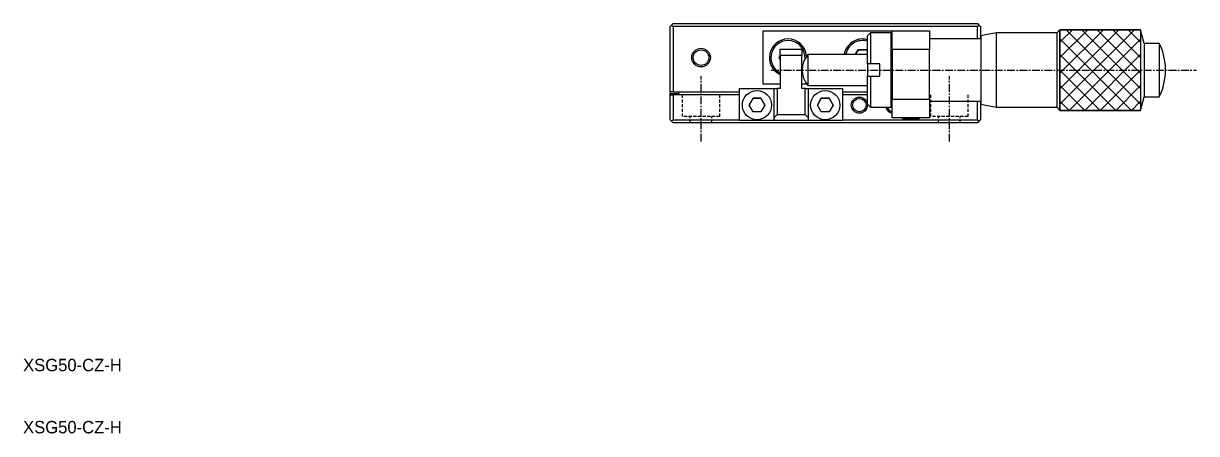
# Model space of a CAD drawing. Extents: x 10 to 334, y 10 to 238.
# Drawn here: x 10.1 to 199, y 10 to 76 of the extents above; entities that cross this region are included whole.
import ezdxf

# ---------------------------------------------------------------- set-up
doc = ezdxf.new("R2010")
doc.units = 0
doc.linetypes.add('CENTER', pattern=[2, 1.25, -0.25, 0.25, -0.25])
doc.linetypes.add('DASHED', pattern=[0.75, 0.5, -0.25])
doc.layers.get('0').update_dxf_attribs({"linetype": 'CONTINUOUS'})
doc.layers.add('CENTER', color=1, linetype='CENTER')
doc.styles.get("Standard").update_dxf_attribs({"font": 'FG教科書体NT-M'})

msp = doc.modelspace()

# ---------------------------------------------------------------- linework, layer by layer
at = {"color": 7, "linetype": 'CONTINUOUS'}
for p, q in [((114.194926, 75.5), (114.444926, 75.75)), ((114.444926, 75.75), (114.694926, 76)), ((114.444926, 75.75), (114.694926, 75.5)), ((114.694926, 76), (163.694926, 76)), ((163.694926, 76), (163.944926, 75.75)), ((163.694926, 75.5), (163.944926, 75.75)), ((163.944926, 75.75), (164.194926, 75.5)), ((114.194926, 65), (114.194926, 75.5)), ((163.694926, 75.5), (114.694926, 75.5)), ((114.694926, 75.5), (114.694926, 65)), ((129.194926, 66.2), (129.194926, 74.8)), ((129.194926, 74.8), (149.994926, 74.8)), ((146.494926, 74.5), (145.994926, 74)), ((145.994926, 69.5), (145.994926, 74)), ((146.494926, 74.5), (146.494926, 69.5)), ((149.794926, 74.5), (146.494926, 74.5)), ((149.794926, 62.5), (149.794926, 74.5)), ((149.994926, 74.3), (149.794926, 74.5)), ((149.994926, 71.8), (149.994926, 74.8)), ((149.994926, 74.8), (155.994926, 74.8)), ((155.994926, 74.8), (155.994926, 71.8)), ((163.694926, 73.5), (163.694926, 75.5)), ((164.194926, 75.5), (164.194926, 73.5)), ((166.744925, 74.499996), (164.244926, 73.999997)), ((164.244926, 73.999997), (164.244926, 63.000003)), ((166.744925, 74.499996), (166.744925, 62.500004)), ((176.49493, 74.499996), (166.744925, 74.499996)), ((176.994932, 74.999999), (176.49493, 74.499996)), ((176.49493, 74.499996), (176.49493, 62.500004)), ((176.994932, 74.999999), (189.994933, 74.999999)), ((176.994932, 62.000001), (176.994932, 74.999999)), ((190.584421, 72.8), (189.994933, 74.999999)), ((189.994933, 74.999999), (189.994933, 62.000001)), ((131.944926, 71.85), (135.444926, 71.85)), ((131.944926, 70.85), (131.944926, 71.85)), ((135.444926, 71.85), (135.444926, 70.85)), ((155.994926, 71.8), (149.994926, 71.8)), ((149.994926, 71.8), (149.994926, 63.8)), ((164.244926, 73.5), (155.994926, 73.5)), ((155.994926, 63.8), (155.994926, 71.8)), ((190.584421, 72.8), (190.584421, 64.2)), ((192.994932, 72.8), (190.584421, 72.8)), ((192.994932, 72.8), (192.994932, 64.2)), ((131.75155, 70.5), (131.944926, 70.834936)), ((131.944926, 70.834936), (131.75155, 70.5)), ((131.944926, 70.165064), (131.75155, 70.5)), ((131.944926, 70.85), (131.944926, 65.55)), ((135.444926, 70.85), (131.944926, 70.85)), ((135.444926, 65.55), (135.444926, 70.85)), ((136.372435, 70.999996), (136.372435, 66.000004)), ((145.994926, 70.999996), (136.372435, 70.999996)), ((144.040223, 70.999996), (144.473238, 71.75)), ((144.473238, 71.75), (144.040223, 70.999996)), ((144.473238, 71.75), (145.916614, 71.75)), ((145.916614, 71.75), (144.473238, 71.75)), ((145.916614, 71.75), (145.994926, 71.61436)), ((145.994926, 71.61436), (145.916614, 71.75)), ((145.994926, 69.539531), (145.994926, 67.5)), ((146.494926, 69.5), (145.994926, 69.5)), ((147.994926, 69.5), (146.494926, 69.5)), ((147.994926, 67.5), (147.994926, 69.5)), ((131.944926, 66.2), (129.194926, 66.2)), ((136.222321, 66.2), (135.444926, 66.2)), ((145.994926, 63), (145.994926, 67.5)), ((145.994926, 67.5), (146.494926, 67.5)), ((146.494926, 67.5), (146.494926, 62.5)), ((146.494926, 67.5), (147.994926, 67.5)), ((114.694926, 65), (114.194926, 65)), ((114.194926, 65), (114.194926, 64.75)), ((114.194926, 64.75), (115.594926, 64.75)), ((114.194926, 64.5), (114.194926, 64.75)), ((114.194926, 60.5), (114.194926, 64.5)), ((114.194926, 64.5), (114.694926, 64.5)), ((114.694926, 65), (125.394926, 65)), ((114.694926, 64.5), (114.694926, 60.5)), ((125.394926, 64.5), (114.694926, 64.5)), ((115.594926, 65), (115.594926, 64.75)), ((125.394926, 60.35), (125.394926, 65.55)), ((125.394926, 65.55), (130.944926, 65.55)), ((130.944926, 60.85), (130.944926, 65.55)), ((130.944926, 65.55), (131.444926, 65.55)), ((131.444926, 65.55), (131.444926, 61.35)), ((131.944926, 65.55), (131.444926, 65.55)), ((135.944926, 65.55), (135.444926, 65.55)), ((135.944926, 61.35), (135.944926, 65.55)), ((135.944926, 65.55), (136.444926, 65.55)), ((136.372435, 66.000004), (145.994926, 66.000004)), ((136.444926, 65.55), (136.444926, 60.85)), ((136.444926, 65.55), (141.994926, 65.55)), ((141.994926, 65.55), (141.994926, 60.35)), ((141.994926, 65), (145.994926, 65)), ((145.994926, 64.5), (141.994926, 64.5)), ((126.924755, 62.85), (127.559841, 63.95)), ((127.559841, 63.95), (126.924755, 62.85)), ((127.559841, 61.75), (126.924755, 62.85)), ((127.559841, 63.95), (128.830011, 63.95)), ((128.830011, 63.95), (127.559841, 63.95)), ((128.830011, 63.95), (129.465097, 62.85)), ((129.465097, 62.85), (128.830011, 63.95)), ((129.465097, 62.85), (128.830011, 61.75)), ((137.924755, 62.85), (138.559841, 63.95)), ((138.559841, 63.95), (137.924755, 62.85)), ((138.559841, 61.75), (137.924755, 62.85)), ((138.559841, 63.95), (139.830011, 63.95)), ((139.830011, 63.95), (138.559841, 63.95)), ((139.830011, 63.95), (140.465097, 62.85)), ((140.465097, 62.85), (139.830011, 63.95)), ((140.465097, 62.85), (139.830011, 61.75)), ((145.994926, 63), (146.494926, 62.5)), ((146.494926, 62.5), (149.794926, 62.5)), ((149.794926, 62.5), (149.994926, 62.7)), ((149.994926, 60.8), (149.994926, 63.8)), ((149.994926, 63.8), (155.994926, 63.8)), ((155.994926, 63.8), (155.994926, 60.8)), ((155.994926, 63.5), (164.244926, 63.5)), ((163.694926, 60.5), (163.694926, 63.5)), ((164.194926, 63.5), (164.194926, 60.5)), ((164.244926, 63.000003), (166.744925, 62.500004)), ((166.744925, 62.500004), (176.49493, 62.500004)), ((176.49493, 62.500004), (176.994932, 62.000001)), ((189.994933, 62.000001), (190.584421, 64.2)), ((190.584421, 64.2), (192.994932, 64.2)), ((114.444926, 60.25), (114.194926, 60.5)), ((114.694926, 60.5), (114.444926, 60.25)), ((114.694926, 60.5), (125.394926, 60.5)), ((128.830011, 61.75), (127.559841, 61.75)), ((131.444926, 61.35), (130.944926, 60.85)), ((130.944926, 60.35), (130.944926, 60.85)), ((131.444926, 61.35), (135.944926, 61.35)), ((136.444926, 60.85), (135.944926, 61.35)), ((136.444926, 60.85), (136.444926, 60.35)), ((139.830011, 61.75), (138.559841, 61.75)), ((141.994926, 60.5), (163.694926, 60.5)), ((155.994926, 60.8), (149.994926, 60.8)), ((151.57021, 60.8), (151.744926, 60.712642)), ((151.744926, 60.712642), (152.994926, 60.712642)), ((152.994926, 60.712642), (154.244926, 60.712642)), ((154.244926, 60.712642), (154.419642, 60.8)), ((163.944926, 60.25), (163.694926, 60.5)), ((164.194926, 60.5), (163.944926, 60.25)), ((189.994933, 62.000001), (176.994932, 62.000001)), ((114.694926, 60), (114.444926, 60.25)), ((163.694926, 60), (114.694926, 60)), ((130.944926, 60.35), (125.394926, 60.35)), ((136.444926, 60.35), (130.944926, 60.35)), ((141.994926, 60.35), (136.444926, 60.35)), ((163.944926, 60.25), (163.694926, 60))]:
    msp.add_line(p, q, dxfattribs=at)
at = {"color": 3, "linetype": 'CONTINUOUS'}
for p, q in [((176.994932, 74.999999), (176.994932, 62.000001)), ((189.994933, 74.999999), (176.994932, 74.999999)), ((176.994932, 72.994932), (178.999999, 74.999999)), ((176.994932, 70.494932), (181.499999, 74.999999)), ((176.994932, 67.994932), (183.999999, 74.999999)), ((176.994932, 65.494932), (186.499999, 74.999999)), ((176.994932, 62.994932), (188.999999, 74.999999)), ((178.000001, 74.999999), (189.994933, 63.005067)), ((180.500001, 74.999999), (189.994933, 65.505067)), ((183.000001, 74.999999), (189.994933, 68.005067)), ((185.500001, 74.999999), (189.994933, 70.505067)), ((188.000001, 74.999999), (189.994933, 73.005067)), ((189.994933, 74.999999), (189.994933, 62.000001)), ((176.994932, 73.505068), (188.499999, 62.000001)), ((178.500001, 62.000001), (189.994933, 73.494933)), ((120.416677, 70.764242), (120.383068, 70.888353)), ((176.994932, 71.005068), (185.999999, 62.000001)), ((181.000001, 62.000001), (189.994933, 70.994933)), ((176.994932, 68.505068), (183.499999, 62.000001)), ((183.500001, 62.000001), (189.994933, 68.494933)), ((176.994932, 66.005068), (180.999999, 62.000001)), ((186.000001, 62.000001), (189.994933, 65.994933)), ((176.994932, 63.505068), (178.499999, 62.000001)), ((188.500001, 62.000001), (189.994933, 63.494933)), ((176.994932, 62.000001), (189.994933, 62.000001))]:
    msp.add_line(p, q, dxfattribs=at)
at = {"color": 3, "linetype": 'DASHED'}
for p, q in [((116.194926, 61), (116.194926, 64.5)), ((122.194926, 61), (122.194926, 64.5)), ((156.194926, 61), (156.194926, 64.5)), ((162.194926, 61), (162.194926, 64.5)), ((122.194926, 61), (116.194926, 61)), ((117.444926, 60), (117.444926, 61)), ((120.944926, 60), (120.944926, 61)), ((162.194926, 61), (156.194926, 61)), ((157.444926, 60), (157.444926, 61)), ((160.944926, 60), (160.944926, 61))]:
    msp.add_line(p, q, dxfattribs=at)
at = {"color": 3, "linetype": 'CONTINUOUS'}
for centre, radius in [((119.194926, 70.5), 1.5), ((144.694926, 62.85), 1.3)]:
    msp.add_circle(centre, radius, dxfattribs=at)
at = {"color": 7, "linetype": 'CONTINUOUS'}
for centre, radius in [((119.194926, 70.5), 1.25), ((128.194926, 62.85), 2.35), ((139.194926, 62.85), 2.35), ((144.694926, 62.85), 1.075)]:
    msp.add_circle(centre, radius, dxfattribs=at)
for centre, radius, start, end in [((133.194926, 70.5), 3, 90, 245.375682), ((133.194926, 70.5), 2.75, 356.528063, 242.964308), ((133.194926, 70.5), 3, 4.69838, 90), ((145.194926, 70.5), 3, 90, 170.406009), ((145.194926, 70.5), 2.75, 73.087613, 169.524403), ((145.194926, 70.5), 3, 74.53399, 90), ((184.249931, 68.5), 9.745001, 333.816209, 26.183791), ((139.49493, 68.5), 3.999997, 141.317811, 218.682189), ((133.194926, 70.5), 2.75, 324.207784, 328.041509), ((133.194926, 70.5), 3, 318.590378, 320.076487), ((150.194926, 62.85), 1.075, 199.000802, 259.277848)]:
    msp.add_arc(centre, radius, start, end, dxfattribs=at)
at = {"color": 3, "linetype": 'CONTINUOUS'}
msp.add_arc((150.194926, 62.85), 1.3, 195.618498, 261.150117, dxfattribs=at)
at = {"layer": 'CENTER', "color": 1, "linetype": 'CENTER'}
for p, q in [((130.494934, 68.5), (198.994933, 68.5)), ((119.194926, 57), (119.194926, 67.5)), ((159.194926, 57), (159.194926, 67.5))]:
    msp.add_line(p, q, dxfattribs=at)

# ---------------------------------------------------------------- texts
at = {"color": 7, "linetype": 'CONTINUOUS'}
for p in [(10, 20), (10, 10)]:
    msp.add_text('XSG50-CZ-H', height=2, dxfattribs=at).set_placement(p)

doc.saveas('drawing.dxf')
